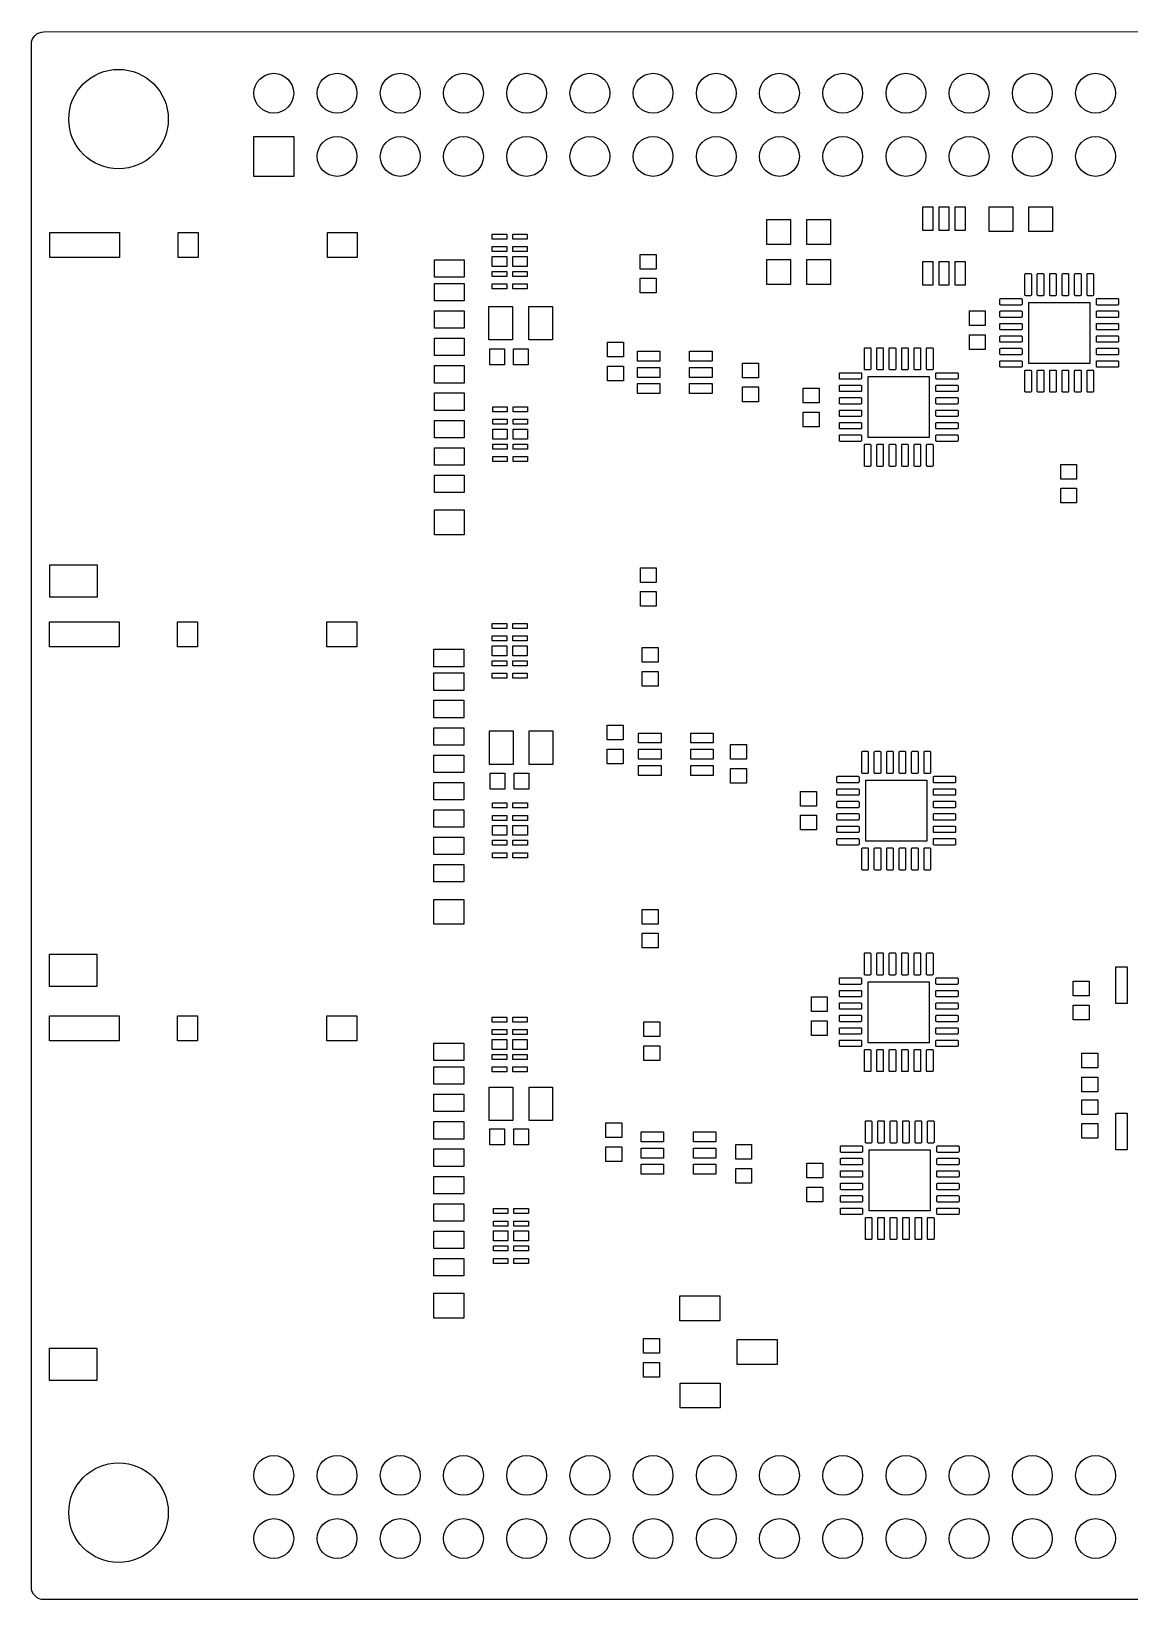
# Model space of a CAD drawing. Extents: x 0 to 91, y 0 to 63.
# Drawn here: x 0 to 44.1, y 0 to 63 of the extents above; entities that cross this region are included whole.
import ezdxf

# ---------------------------------------------------------------- set-up
doc = ezdxf.new("R2010")
doc.units = 0
doc.layers.add('BG_DESIGN_OUTLINE', color=1, linetype='CONTINUOUS')
doc.layers.add('PIN_TOP', color=80, linetype='CONTINUOUS')

msp = doc.modelspace()

# ---------------------------------------------------------------- linework, layer by layer
at = {"layer": 'BG_DESIGN_OUTLINE'}
msp.add_lwpolyline([(60.2461, 62.5243), (60.2293, 57.2563, 0.396223), (60.7277, 56.7261), (70.3449, 56.7261, 0.414684), (70.8449, 57.2269), (70.8365, 62.5053, -0.414684), (71.3365, 63.0061), (90.4977, 63.0061, -0.414214), (90.9977, 62.5061), (90.9977, 13.0061, -0.414214), (90.4977, 12.5061), (82.4977, 12.5061, 0.414214), (81.9977, 12.0061), (81.9977, 0.5061, -0.414214), (81.4977, 0.0061), (0.4977, 0.0061, -0.414214), (-0.0023, 0.5061), (-0.0023, 62.5061, -0.414214), (0.4977, 63.0061), (59.7459, 63.0259, -0.415288)], format="xyb", close=True, dxfattribs=at)
at = {"layer": 'PIN_TOP'}
for points in [[(8.94, 57.2), (8.94, 58.8), (10.54, 58.8), (10.54, 57.2)], [(30.505, 54.46), (29.555, 54.46), (29.555, 55.46), (30.505, 55.46)], [(32.105, 54.46), (31.155, 54.46), (31.155, 55.46), (32.105, 55.46)], [(36.22, 55.025), (35.82, 55.025), (35.82, 55.975), (36.22, 55.975)], [(36.87, 55.025), (36.47, 55.025), (36.47, 55.975), (36.87, 55.975)], [(37.52, 55.025), (37.12, 55.025), (37.12, 55.975), (37.52, 55.975)], [(39.435, 54.98), (38.485, 54.98), (38.485, 55.98), (39.435, 55.98)], [(41.035, 54.98), (40.085, 54.98), (40.085, 55.98), (41.035, 55.98)], [(0.745, 54.945), (3.545, 54.945), (3.545, 53.945), (0.745, 53.945)], [(5.895, 54.945), (6.695, 54.945), (6.695, 53.945), (5.895, 53.945)], [(11.895, 54.945), (13.095, 54.945), (13.095, 53.945), (11.895, 53.945)], [(19.1, 54.68), (18.52, 54.68), (18.52, 54.88), (19.1, 54.88)], [(19.92, 54.68), (19.34, 54.68), (19.34, 54.88), (19.92, 54.88)], [(19.1, 54.18), (18.52, 54.18), (18.52, 54.38), (19.1, 54.38)], [(19.92, 54.18), (19.34, 54.18), (19.34, 54.38), (19.92, 54.38)], [(16.195, 53.845), (17.395, 53.845), (17.395, 53.145), (16.195, 53.145)], [(19.1, 53.58), (18.52, 53.58), (18.52, 53.98), (19.1, 53.98)], [(19.92, 53.58), (19.34, 53.58), (19.34, 53.98), (19.92, 53.98)], [(24.46, 53.475), (24.46, 54.065), (25.1, 54.065), (25.1, 53.475)], [(30.505, 52.86), (29.555, 52.86), (29.555, 53.86), (30.505, 53.86)], [(32.105, 52.86), (31.155, 52.86), (31.155, 53.86), (32.105, 53.86)], [(36.22, 52.825), (35.82, 52.825), (35.82, 53.775), (36.22, 53.775)], [(36.87, 52.825), (36.47, 52.825), (36.47, 53.775), (36.87, 53.775)], [(37.52, 52.825), (37.12, 52.825), (37.12, 53.775), (37.52, 53.775)], [(19.1, 53.18), (18.52, 53.18), (18.52, 53.38), (19.1, 53.38)], [(19.92, 53.18), (19.34, 53.18), (19.34, 53.38), (19.92, 53.38)], [(24.46, 52.515), (24.46, 53.105), (25.1, 53.105), (25.1, 52.515)], [(16.195, 52.895), (17.395, 52.895), (17.395, 52.195), (16.195, 52.195)], [(19.1, 52.68), (18.52, 52.68), (18.52, 52.88), (19.1, 52.88)], [(19.92, 52.68), (19.34, 52.68), (19.34, 52.88), (19.92, 52.88)], [(16.195, 51.795), (17.395, 51.795), (17.395, 51.095), (16.195, 51.095)], [(18.385, 51.975), (19.335, 51.975), (19.335, 50.625), (18.385, 50.625)], [(19.985, 51.975), (20.935, 51.975), (20.935, 50.625), (19.985, 50.625)], [(38.33, 51.795), (38.33, 51.205), (37.69, 51.205), (37.69, 51.795)], [(40.075, 49.685), (40.075, 52.135), (42.525, 52.135), (42.525, 49.685)], [(16.195, 50.695), (17.395, 50.695), (17.395, 49.995), (16.195, 49.995)], [(23.79, 50.535), (23.79, 49.945), (23.15, 49.945), (23.15, 50.535)], [(38.33, 50.835), (38.33, 50.245), (37.69, 50.245), (37.69, 50.835)], [(18.415, 50.27), (19.005, 50.27), (19.005, 49.63), (18.415, 49.63)], [(19.375, 50.27), (19.965, 50.27), (19.965, 49.63), (19.375, 49.63)], [(24.35, 49.77), (24.35, 50.17), (25.25, 50.17), (25.25, 49.77)], [(26.45, 49.77), (26.45, 50.17), (27.35, 50.17), (27.35, 49.77)], [(16.195, 49.595), (17.395, 49.595), (17.395, 48.895), (16.195, 48.895)], [(23.79, 49.575), (23.79, 48.985), (23.15, 48.985), (23.15, 49.575)], [(24.35, 49.12), (24.35, 49.52), (25.25, 49.52), (25.25, 49.12)], [(26.45, 49.12), (26.45, 49.52), (27.35, 49.52), (27.35, 49.12)], [(29.21, 49.695), (29.21, 49.105), (28.57, 49.105), (28.57, 49.695)], [(24.35, 48.47), (24.35, 48.87), (25.25, 48.87), (25.25, 48.47)], [(26.45, 48.47), (26.45, 48.87), (27.35, 48.87), (27.35, 48.47)], [(29.21, 48.735), (29.21, 48.145), (28.57, 48.145), (28.57, 48.735)], [(31.65, 48.685), (31.65, 48.095), (31.01, 48.095), (31.01, 48.685)], [(33.625, 46.705), (33.625, 49.155), (36.075, 49.155), (36.075, 46.705)], [(16.195, 48.495), (17.395, 48.495), (17.395, 47.795), (16.195, 47.795)], [(18.54, 47.94), (19.12, 47.94), (19.12, 47.74), (18.54, 47.74)], [(19.36, 47.94), (19.94, 47.94), (19.94, 47.74), (19.36, 47.74)], [(16.195, 47.395), (17.395, 47.395), (17.395, 46.695), (16.195, 46.695)], [(18.54, 47.44), (19.12, 47.44), (19.12, 47.24), (18.54, 47.24)], [(19.36, 47.44), (19.94, 47.44), (19.94, 47.24), (19.36, 47.24)], [(31.65, 47.725), (31.65, 47.135), (31.01, 47.135), (31.01, 47.725)], [(18.54, 47.04), (19.12, 47.04), (19.12, 46.64), (18.54, 46.64)], [(19.36, 47.04), (19.94, 47.04), (19.94, 46.64), (19.36, 46.64)], [(16.195, 46.295), (17.395, 46.295), (17.395, 45.595), (16.195, 45.595)], [(18.54, 46.44), (19.12, 46.44), (19.12, 46.24), (18.54, 46.24)], [(19.36, 46.44), (19.94, 46.44), (19.94, 46.24), (19.36, 46.24)], [(18.54, 45.94), (19.12, 45.94), (19.12, 45.74), (18.54, 45.74)], [(19.36, 45.94), (19.94, 45.94), (19.94, 45.74), (19.36, 45.74)], [(42, 45.625), (42, 45.035), (41.36, 45.035), (41.36, 45.625)], [(16.195, 45.195), (17.395, 45.195), (17.395, 44.495), (16.195, 44.495)], [(42, 44.665), (42, 44.075), (41.36, 44.075), (41.36, 44.665)], [(16.195, 43.795), (17.395, 43.795), (17.395, 42.795), (16.195, 42.795)], [(0.745, 41.595), (2.645, 41.595), (2.645, 40.295), (0.745, 40.295)], [(25.11, 41.475), (25.11, 40.885), (24.47, 40.885), (24.47, 41.475)], [(25.11, 40.515), (25.11, 39.925), (24.47, 39.925), (24.47, 40.515)], [(0.725, 39.295), (3.525, 39.295), (3.525, 38.295), (0.725, 38.295)], [(5.875, 39.295), (6.675, 39.295), (6.675, 38.295), (5.875, 38.295)], [(11.875, 39.295), (13.075, 39.295), (13.075, 38.295), (11.875, 38.295)], [(19.1, 39.03), (18.52, 39.03), (18.52, 39.23), (19.1, 39.23)], [(19.92, 39.03), (19.34, 39.03), (19.34, 39.23), (19.92, 39.23)], [(19.1, 38.53), (18.52, 38.53), (18.52, 38.73), (19.1, 38.73)], [(19.92, 38.53), (19.34, 38.53), (19.34, 38.73), (19.92, 38.73)], [(16.175, 38.195), (17.375, 38.195), (17.375, 37.495), (16.175, 37.495)], [(19.1, 37.93), (18.52, 37.93), (18.52, 38.33), (19.1, 38.33)], [(19.92, 37.93), (19.34, 37.93), (19.34, 38.33), (19.92, 38.33)], [(24.54, 37.675), (24.54, 38.265), (25.18, 38.265), (25.18, 37.675)], [(16.175, 37.245), (17.375, 37.245), (17.375, 36.545), (16.175, 36.545)], [(19.1, 37.53), (18.52, 37.53), (18.52, 37.73), (19.1, 37.73)], [(19.1, 37.03), (18.52, 37.03), (18.52, 37.23), (19.1, 37.23)], [(19.92, 37.53), (19.34, 37.53), (19.34, 37.73), (19.92, 37.73)], [(19.92, 37.03), (19.34, 37.03), (19.34, 37.23), (19.92, 37.23)], [(24.54, 36.715), (24.54, 37.305), (25.18, 37.305), (25.18, 36.715)], [(16.175, 36.145), (17.375, 36.145), (17.375, 35.445), (16.175, 35.445)], [(16.175, 35.045), (17.375, 35.045), (17.375, 34.345), (16.175, 34.345)], [(19.355, 33.565), (18.405, 33.565), (18.405, 34.915), (19.355, 34.915)], [(20.955, 33.565), (20.005, 33.565), (20.005, 34.915), (20.955, 34.915)], [(23.78, 35.145), (23.78, 34.555), (23.14, 34.555), (23.14, 35.145)], [(24.4, 34.43), (24.4, 34.83), (25.3, 34.83), (25.3, 34.43)], [(26.5, 34.43), (26.5, 34.83), (27.4, 34.83), (27.4, 34.43)], [(23.78, 34.185), (23.78, 33.595), (23.14, 33.595), (23.14, 34.185)], [(24.4, 33.78), (24.4, 34.18), (25.3, 34.18), (25.3, 33.78)], [(26.5, 33.78), (26.5, 34.18), (27.4, 34.18), (27.4, 33.78)], [(28.73, 34.365), (28.73, 33.775), (28.09, 33.775), (28.09, 34.365)], [(16.175, 33.945), (17.375, 33.945), (17.375, 33.245), (16.175, 33.245)], [(24.4, 33.13), (24.4, 33.53), (25.3, 33.53), (25.3, 33.13)], [(26.5, 33.13), (26.5, 33.53), (27.4, 33.53), (27.4, 33.13)], [(28.73, 33.405), (28.73, 32.815), (28.09, 32.815), (28.09, 33.405)], [(16.175, 32.845), (17.375, 32.845), (17.375, 32.145), (16.175, 32.145)], [(19.025, 32.58), (18.435, 32.58), (18.435, 33.22), (19.025, 33.22)], [(19.985, 32.58), (19.395, 32.58), (19.395, 33.22), (19.985, 33.22)], [(33.525, 30.485), (33.525, 32.935), (35.975, 32.935), (35.975, 30.485)], [(31.55, 32.485), (31.55, 31.895), (30.91, 31.895), (30.91, 32.485)], [(16.175, 31.745), (17.375, 31.745), (17.375, 31.045), (16.175, 31.045)], [(18.53, 32.02), (19.11, 32.02), (19.11, 31.82), (18.53, 31.82)], [(18.53, 31.52), (19.11, 31.52), (19.11, 31.32), (18.53, 31.32)], [(19.35, 32.02), (19.93, 32.02), (19.93, 31.82), (19.35, 31.82)], [(19.35, 31.52), (19.93, 31.52), (19.93, 31.32), (19.35, 31.32)], [(31.55, 31.525), (31.55, 30.935), (30.91, 30.935), (30.91, 31.525)], [(18.53, 31.12), (19.11, 31.12), (19.11, 30.72), (18.53, 30.72)], [(19.35, 31.12), (19.93, 31.12), (19.93, 30.72), (19.35, 30.72)], [(16.175, 30.645), (17.375, 30.645), (17.375, 29.945), (16.175, 29.945)], [(18.53, 30.52), (19.11, 30.52), (19.11, 30.32), (18.53, 30.32)], [(19.35, 30.52), (19.93, 30.52), (19.93, 30.32), (19.35, 30.32)], [(18.53, 30.02), (19.11, 30.02), (19.11, 29.82), (18.53, 29.82)], [(19.35, 30.02), (19.93, 30.02), (19.93, 29.82), (19.35, 29.82)], [(16.175, 29.545), (17.375, 29.545), (17.375, 28.845), (16.175, 28.845)], [(16.175, 28.145), (17.375, 28.145), (17.375, 27.145), (16.175, 27.145)], [(25.18, 27.745), (25.18, 27.155), (24.54, 27.155), (24.54, 27.745)], [(25.18, 26.785), (25.18, 26.195), (24.54, 26.195), (24.54, 26.785)], [(0.725, 25.945), (2.625, 25.945), (2.625, 24.645), (0.725, 24.645)], [(44.03, 25.4355), (44.03, 23.9605), (43.58, 23.9605), (43.58, 25.4355)], [(33.625, 22.385), (33.625, 24.835), (36.075, 24.835), (36.075, 22.385)], [(41.86, 24.265), (41.86, 24.855), (42.5, 24.855), (42.5, 24.265)], [(31.98, 24.225), (31.98, 23.635), (31.34, 23.635), (31.34, 24.225)], [(0.725, 23.465), (3.525, 23.465), (3.525, 22.465), (0.725, 22.465)], [(5.875, 23.465), (6.675, 23.465), (6.675, 22.465), (5.875, 22.465)], [(11.875, 23.465), (13.075, 23.465), (13.075, 22.465), (11.875, 22.465)], [(19.1, 23.21), (18.52, 23.21), (18.52, 23.41), (19.1, 23.41)], [(19.92, 23.21), (19.34, 23.21), (19.34, 23.41), (19.92, 23.41)], [(41.86, 23.305), (41.86, 23.895), (42.5, 23.895), (42.5, 23.305)], [(19.1, 22.71), (18.52, 22.71), (18.52, 22.91), (19.1, 22.91)], [(19.92, 22.71), (19.34, 22.71), (19.34, 22.91), (19.92, 22.91)], [(24.61, 22.635), (24.61, 23.225), (25.25, 23.225), (25.25, 22.635)], [(31.98, 23.265), (31.98, 22.675), (31.34, 22.675), (31.34, 23.265)], [(16.175, 22.365), (17.375, 22.365), (17.375, 21.665), (16.175, 21.665)], [(19.1, 22.11), (18.52, 22.11), (18.52, 22.51), (19.1, 22.51)], [(19.92, 22.11), (19.34, 22.11), (19.34, 22.51), (19.92, 22.51)], [(24.61, 21.675), (24.61, 22.265), (25.25, 22.265), (25.25, 21.675)], [(19.1, 21.71), (18.52, 21.71), (18.52, 21.91), (19.1, 21.91)], [(19.92, 21.71), (19.34, 21.71), (19.34, 21.91), (19.92, 21.91)], [(42.85, 21.965), (42.85, 21.375), (42.21, 21.375), (42.21, 21.965)], [(16.175, 21.415), (17.375, 21.415), (17.375, 20.715), (16.175, 20.715)], [(19.1, 21.21), (18.52, 21.21), (18.52, 21.41), (19.1, 21.41)], [(19.92, 21.21), (19.34, 21.21), (19.34, 21.41), (19.92, 21.41)], [(42.85, 21.005), (42.85, 20.415), (42.21, 20.415), (42.21, 21.005)], [(16.175, 20.315), (17.375, 20.315), (17.375, 19.615), (16.175, 19.615)], [(18.395, 20.605), (19.345, 20.605), (19.345, 19.255), (18.395, 19.255)], [(19.995, 20.605), (20.945, 20.605), (20.945, 19.255), (19.995, 19.255)], [(42.85, 20.095), (42.85, 19.505), (42.21, 19.505), (42.21, 20.095)], [(44.03, 19.5595), (44.03, 18.0845), (43.58, 18.0845), (43.58, 19.5595)], [(16.175, 19.215), (17.375, 19.215), (17.375, 18.515), (16.175, 18.515)], [(18.425, 18.92), (19.015, 18.92), (19.015, 18.28), (18.425, 18.28)], [(19.385, 18.92), (19.975, 18.92), (19.975, 18.28), (19.385, 18.28)], [(23.72, 19.165), (23.72, 18.575), (23.08, 18.575), (23.08, 19.165)], [(42.85, 19.135), (42.85, 18.545), (42.21, 18.545), (42.21, 19.135)], [(24.5, 18.4), (24.5, 18.8), (25.4, 18.8), (25.4, 18.4)], [(26.6, 18.4), (26.6, 18.8), (27.5, 18.8), (27.5, 18.4)], [(28.94, 18.295), (28.94, 17.705), (28.3, 17.705), (28.3, 18.295)], [(16.175, 18.115), (17.375, 18.115), (17.375, 17.415), (16.175, 17.415)], [(23.72, 18.205), (23.72, 17.615), (23.08, 17.615), (23.08, 18.205)], [(24.5, 17.75), (24.5, 18.15), (25.4, 18.15), (25.4, 17.75)], [(26.6, 17.75), (26.6, 18.15), (27.5, 18.15), (27.5, 17.75)], [(33.665, 15.635), (33.665, 18.085), (36.115, 18.085), (36.115, 15.635)], [(24.5, 17.1), (24.5, 17.5), (25.4, 17.5), (25.4, 17.1)], [(26.6, 17.1), (26.6, 17.5), (27.5, 17.5), (27.5, 17.1)], [(28.94, 17.335), (28.94, 16.745), (28.3, 16.745), (28.3, 17.335)], [(31.8, 17.545), (31.8, 16.955), (31.16, 16.955), (31.16, 17.545)], [(16.175, 17.015), (17.375, 17.015), (17.375, 16.315), (16.175, 16.315)], [(31.8, 16.585), (31.8, 15.995), (31.16, 15.995), (31.16, 16.585)], [(16.175, 15.915), (17.375, 15.915), (17.375, 15.215), (16.175, 15.215)], [(18.57, 15.72), (19.15, 15.72), (19.15, 15.52), (18.57, 15.52)], [(18.57, 15.22), (19.15, 15.22), (19.15, 15.02), (18.57, 15.02)], [(19.39, 15.72), (19.97, 15.72), (19.97, 15.52), (19.39, 15.52)], [(19.39, 15.22), (19.97, 15.22), (19.97, 15.02), (19.39, 15.02)], [(16.175, 14.815), (17.375, 14.815), (17.375, 14.115), (16.175, 14.115)], [(18.57, 14.82), (19.15, 14.82), (19.15, 14.42), (18.57, 14.42)], [(19.39, 14.82), (19.97, 14.82), (19.97, 14.42), (19.39, 14.42)], [(18.57, 14.22), (19.15, 14.22), (19.15, 14.02), (18.57, 14.02)], [(19.39, 14.22), (19.97, 14.22), (19.97, 14.02), (19.39, 14.02)], [(16.175, 13.715), (17.375, 13.715), (17.375, 13.015), (16.175, 13.015)], [(18.57, 13.72), (19.15, 13.72), (19.15, 13.52), (18.57, 13.52)], [(19.39, 13.72), (19.97, 13.72), (19.97, 13.52), (19.39, 13.52)], [(16.175, 12.315), (17.375, 12.315), (17.375, 11.315), (16.175, 11.315)], [(26.06, 12.21), (27.66, 12.21), (27.66, 11.21), (26.06, 11.21)], [(0.725, 10.115), (2.625, 10.115), (2.625, 8.815), (0.725, 8.815)], [(25.24, 10.495), (25.24, 9.905), (24.6, 9.905), (24.6, 10.495)], [(28.36, 10.46), (29.96, 10.46), (29.96, 9.46), (28.36, 9.46)], [(25.24, 9.535), (25.24, 8.945), (24.6, 8.945), (24.6, 9.535)], [(26.07, 8.71), (27.67, 8.71), (27.67, 7.71), (26.07, 7.71)]]:
    msp.add_lwpolyline(points, close=True, dxfattribs=at)
for points in [[(39.92, 52.4375), (39.92, 53.2625, -0.415385), (39.9525, 53.295), (40.1475, 53.295, -0.415385), (40.18, 53.2625), (40.18, 52.4375, -0.415385), (40.1475, 52.405), (39.9525, 52.405, -0.415385)], [(40.42, 52.4375), (40.42, 53.2625, -0.415385), (40.4525, 53.295), (40.6475, 53.295, -0.415385), (40.68, 53.2625), (40.68, 52.4375, -0.415385), (40.6475, 52.405), (40.4525, 52.405, -0.415385)], [(40.92, 52.4375), (40.92, 53.2625, -0.415385), (40.9525, 53.295), (41.1475, 53.295, -0.415385), (41.18, 53.2625), (41.18, 52.4375, -0.415385), (41.1475, 52.405), (40.9525, 52.405, -0.415385)], [(41.42, 52.4375), (41.42, 53.2625, -0.415385), (41.4525, 53.295), (41.6475, 53.295, -0.415385), (41.68, 53.2625), (41.68, 52.4375, -0.415385), (41.6475, 52.405), (41.4525, 52.405, -0.415385)], [(41.92, 52.4375), (41.92, 53.2625, -0.415385), (41.9525, 53.295), (42.1475, 53.295, -0.415385), (42.18, 53.2625), (42.18, 52.4375, -0.415385), (42.1475, 52.405), (41.9525, 52.405, -0.415385)], [(42.42, 52.4375), (42.42, 53.2625, -0.415385), (42.4525, 53.295), (42.6475, 53.295, -0.415385), (42.68, 53.2625), (42.68, 52.4375, -0.415385), (42.6475, 52.405), (42.4525, 52.405, -0.415385)], [(39.7725, 52.03), (38.9475, 52.03, -0.415385), (38.915, 52.0625), (38.915, 52.2575, -0.415385), (38.9475, 52.29), (39.7725, 52.29, -0.415385), (39.805, 52.2575), (39.805, 52.0625, -0.415385)], [(39.7725, 51.53), (38.9475, 51.53, -0.415385), (38.915, 51.5625), (38.915, 51.7575, -0.415385), (38.9475, 51.79), (39.7725, 51.79, -0.415385), (39.805, 51.7575), (39.805, 51.5625, -0.415385)], [(43.6525, 52.03), (42.8275, 52.03, -0.415385), (42.795, 52.0625), (42.795, 52.2575, -0.415385), (42.8275, 52.29), (43.6525, 52.29, -0.415385), (43.685, 52.2575), (43.685, 52.0625, -0.415385)], [(43.6525, 51.53), (42.8275, 51.53, -0.415385), (42.795, 51.5625), (42.795, 51.7575, -0.415385), (42.8275, 51.79), (43.6525, 51.79, -0.415385), (43.685, 51.7575), (43.685, 51.5625, -0.415385)], [(39.7725, 51.03), (38.9475, 51.03, -0.415385), (38.915, 51.0625), (38.915, 51.2575, -0.415385), (38.9475, 51.29), (39.7725, 51.29, -0.415385), (39.805, 51.2575), (39.805, 51.0625, -0.415385)], [(43.6525, 51.03), (42.8275, 51.03, -0.415385), (42.795, 51.0625), (42.795, 51.2575, -0.415385), (42.8275, 51.29), (43.6525, 51.29, -0.415385), (43.685, 51.2575), (43.685, 51.0625, -0.415385)], [(39.7725, 50.53), (38.9475, 50.53, -0.415385), (38.915, 50.5625), (38.915, 50.7575, -0.415385), (38.9475, 50.79), (39.7725, 50.79, -0.415385), (39.805, 50.7575), (39.805, 50.5625, -0.415385)], [(43.6525, 50.53), (42.8275, 50.53, -0.415385), (42.795, 50.5625), (42.795, 50.7575, -0.415385), (42.8275, 50.79), (43.6525, 50.79, -0.415385), (43.685, 50.7575), (43.685, 50.5625, -0.415385)], [(33.47, 49.4575), (33.47, 50.2825, -0.415385), (33.5025, 50.315), (33.6975, 50.315, -0.415385), (33.73, 50.2825), (33.73, 49.4575, -0.415385), (33.6975, 49.425), (33.5025, 49.425, -0.415385)], [(33.97, 49.4575), (33.97, 50.2825, -0.415385), (34.0025, 50.315), (34.1975, 50.315, -0.415385), (34.23, 50.2825), (34.23, 49.4575, -0.415385), (34.1975, 49.425), (34.0025, 49.425, -0.415385)], [(34.47, 49.4575), (34.47, 50.2825, -0.415385), (34.5025, 50.315), (34.6975, 50.315, -0.415385), (34.73, 50.2825), (34.73, 49.4575, -0.415385), (34.6975, 49.425), (34.5025, 49.425, -0.415385)], [(34.97, 49.4575), (34.97, 50.2825, -0.415385), (35.0025, 50.315), (35.1975, 50.315, -0.415385), (35.23, 50.2825), (35.23, 49.4575, -0.415385), (35.1975, 49.425), (35.0025, 49.425, -0.415385)], [(35.47, 49.4575), (35.47, 50.2825, -0.415385), (35.5025, 50.315), (35.6975, 50.315, -0.415385), (35.73, 50.2825), (35.73, 49.4575, -0.415385), (35.6975, 49.425), (35.5025, 49.425, -0.415385)], [(35.97, 49.4575), (35.97, 50.2825, -0.415385), (36.0025, 50.315), (36.1975, 50.315, -0.415385), (36.23, 50.2825), (36.23, 49.4575, -0.415385), (36.1975, 49.425), (36.0025, 49.425, -0.415385)], [(39.7725, 50.03), (38.9475, 50.03, -0.415385), (38.915, 50.0625), (38.915, 50.2575, -0.415385), (38.9475, 50.29), (39.7725, 50.29, -0.415385), (39.805, 50.2575), (39.805, 50.0625, -0.415385)], [(39.7725, 49.53), (38.9475, 49.53, -0.415385), (38.915, 49.5625), (38.915, 49.7575, -0.415385), (38.9475, 49.79), (39.7725, 49.79, -0.415385), (39.805, 49.7575), (39.805, 49.5625, -0.415385)], [(43.6525, 50.03), (42.8275, 50.03, -0.415385), (42.795, 50.0625), (42.795, 50.2575, -0.415385), (42.8275, 50.29), (43.6525, 50.29, -0.415385), (43.685, 50.2575), (43.685, 50.0625, -0.415385)], [(43.6525, 49.53), (42.8275, 49.53, -0.415385), (42.795, 49.5625), (42.795, 49.7575, -0.415385), (42.8275, 49.79), (43.6525, 49.79, -0.415385), (43.685, 49.7575), (43.685, 49.5625, -0.415385)], [(33.3225, 49.05), (32.4975, 49.05, -0.415385), (32.465, 49.0825), (32.465, 49.2775, -0.415385), (32.4975, 49.31), (33.3225, 49.31, -0.415385), (33.355, 49.2775), (33.355, 49.0825, -0.415385)], [(37.2025, 49.05), (36.3775, 49.05, -0.415385), (36.345, 49.0825), (36.345, 49.2775, -0.415385), (36.3775, 49.31), (37.2025, 49.31, -0.415385), (37.235, 49.2775), (37.235, 49.0825, -0.415385)], [(39.92, 48.5575), (39.92, 49.3825, -0.415385), (39.9525, 49.415), (40.1475, 49.415, -0.415385), (40.18, 49.3825), (40.18, 48.5575, -0.415385), (40.1475, 48.525), (39.9525, 48.525, -0.415385)], [(40.42, 48.5575), (40.42, 49.3825, -0.415385), (40.4525, 49.415), (40.6475, 49.415, -0.415385), (40.68, 49.3825), (40.68, 48.5575, -0.415385), (40.6475, 48.525), (40.4525, 48.525, -0.415385)], [(40.92, 48.5575), (40.92, 49.3825, -0.415385), (40.9525, 49.415), (41.1475, 49.415, -0.415385), (41.18, 49.3825), (41.18, 48.5575, -0.415385), (41.1475, 48.525), (40.9525, 48.525, -0.415385)], [(41.42, 48.5575), (41.42, 49.3825, -0.415385), (41.4525, 49.415), (41.6475, 49.415, -0.415385), (41.68, 49.3825), (41.68, 48.5575, -0.415385), (41.6475, 48.525), (41.4525, 48.525, -0.415385)], [(41.92, 48.5575), (41.92, 49.3825, -0.415385), (41.9525, 49.415), (42.1475, 49.415, -0.415385), (42.18, 49.3825), (42.18, 48.5575, -0.415385), (42.1475, 48.525), (41.9525, 48.525, -0.415385)], [(42.42, 48.5575), (42.42, 49.3825, -0.415385), (42.4525, 49.415), (42.6475, 49.415, -0.415385), (42.68, 49.3825), (42.68, 48.5575, -0.415385), (42.6475, 48.525), (42.4525, 48.525, -0.415385)], [(33.3225, 48.55), (32.4975, 48.55, -0.415385), (32.465, 48.5825), (32.465, 48.7775, -0.415385), (32.4975, 48.81), (33.3225, 48.81, -0.415385), (33.355, 48.7775), (33.355, 48.5825, -0.415385)], [(37.2025, 48.55), (36.3775, 48.55, -0.415385), (36.345, 48.5825), (36.345, 48.7775, -0.415385), (36.3775, 48.81), (37.2025, 48.81, -0.415385), (37.235, 48.7775), (37.235, 48.5825, -0.415385)], [(33.3225, 48.05), (32.4975, 48.05, -0.415385), (32.465, 48.0825), (32.465, 48.2775, -0.415385), (32.4975, 48.31), (33.3225, 48.31, -0.415385), (33.355, 48.2775), (33.355, 48.0825, -0.415385)], [(37.2025, 48.05), (36.3775, 48.05, -0.415385), (36.345, 48.0825), (36.345, 48.2775, -0.415385), (36.3775, 48.31), (37.2025, 48.31, -0.415385), (37.235, 48.2775), (37.235, 48.0825, -0.415385)], [(33.3225, 47.55), (32.4975, 47.55, -0.415385), (32.465, 47.5825), (32.465, 47.7775, -0.415385), (32.4975, 47.81), (33.3225, 47.81, -0.415385), (33.355, 47.7775), (33.355, 47.5825, -0.415385)], [(33.3225, 47.05), (32.4975, 47.05, -0.415385), (32.465, 47.0825), (32.465, 47.2775, -0.415385), (32.4975, 47.31), (33.3225, 47.31, -0.415385), (33.355, 47.2775), (33.355, 47.0825, -0.415385)], [(37.2025, 47.55), (36.3775, 47.55, -0.415385), (36.345, 47.5825), (36.345, 47.7775, -0.415385), (36.3775, 47.81), (37.2025, 47.81, -0.415385), (37.235, 47.7775), (37.235, 47.5825, -0.415385)], [(37.2025, 47.05), (36.3775, 47.05, -0.415385), (36.345, 47.0825), (36.345, 47.2775, -0.415385), (36.3775, 47.31), (37.2025, 47.31, -0.415385), (37.235, 47.2775), (37.235, 47.0825, -0.415385)], [(33.3225, 46.55), (32.4975, 46.55, -0.415385), (32.465, 46.5825), (32.465, 46.7775, -0.415385), (32.4975, 46.81), (33.3225, 46.81, -0.415385), (33.355, 46.7775), (33.355, 46.5825, -0.415385)], [(37.2025, 46.55), (36.3775, 46.55, -0.415385), (36.345, 46.5825), (36.345, 46.7775, -0.415385), (36.3775, 46.81), (37.2025, 46.81, -0.415385), (37.235, 46.7775), (37.235, 46.5825, -0.415385)], [(33.47, 45.5775), (33.47, 46.4025, -0.415385), (33.5025, 46.435), (33.6975, 46.435, -0.415385), (33.73, 46.4025), (33.73, 45.5775, -0.415385), (33.6975, 45.545), (33.5025, 45.545, -0.415385)], [(33.97, 45.5775), (33.97, 46.4025, -0.415385), (34.0025, 46.435), (34.1975, 46.435, -0.415385), (34.23, 46.4025), (34.23, 45.5775, -0.415385), (34.1975, 45.545), (34.0025, 45.545, -0.415385)], [(34.47, 45.5775), (34.47, 46.4025, -0.415385), (34.5025, 46.435), (34.6975, 46.435, -0.415385), (34.73, 46.4025), (34.73, 45.5775, -0.415385), (34.6975, 45.545), (34.5025, 45.545, -0.415385)], [(34.97, 45.5775), (34.97, 46.4025, -0.415385), (35.0025, 46.435), (35.1975, 46.435, -0.415385), (35.23, 46.4025), (35.23, 45.5775, -0.415385), (35.1975, 45.545), (35.0025, 45.545, -0.415385)], [(35.47, 45.5775), (35.47, 46.4025, -0.415385), (35.5025, 46.435), (35.6975, 46.435, -0.415385), (35.73, 46.4025), (35.73, 45.5775, -0.415385), (35.6975, 45.545), (35.5025, 45.545, -0.415385)], [(35.97, 45.5775), (35.97, 46.4025, -0.415385), (36.0025, 46.435), (36.1975, 46.435, -0.415385), (36.23, 46.4025), (36.23, 45.5775, -0.415385), (36.1975, 45.545), (36.0025, 45.545, -0.415385)], [(33.37, 33.2375), (33.37, 34.0625, -0.415385), (33.4025, 34.095), (33.5975, 34.095, -0.415385), (33.63, 34.0625), (33.63, 33.2375, -0.415385), (33.5975, 33.205), (33.4025, 33.205, -0.415385)], [(33.87, 33.2375), (33.87, 34.0625, -0.415385), (33.9025, 34.095), (34.0975, 34.095, -0.415385), (34.13, 34.0625), (34.13, 33.2375, -0.415385), (34.0975, 33.205), (33.9025, 33.205, -0.415385)], [(34.37, 33.2375), (34.37, 34.0625, -0.415385), (34.4025, 34.095), (34.5975, 34.095, -0.415385), (34.63, 34.0625), (34.63, 33.2375, -0.415385), (34.5975, 33.205), (34.4025, 33.205, -0.415385)], [(34.87, 33.2375), (34.87, 34.0625, -0.415385), (34.9025, 34.095), (35.0975, 34.095, -0.415385), (35.13, 34.0625), (35.13, 33.2375, -0.415385), (35.0975, 33.205), (34.9025, 33.205, -0.415385)], [(35.37, 33.2375), (35.37, 34.0625, -0.415385), (35.4025, 34.095), (35.5975, 34.095, -0.415385), (35.63, 34.0625), (35.63, 33.2375, -0.415385), (35.5975, 33.205), (35.4025, 33.205, -0.415385)], [(35.87, 33.2375), (35.87, 34.0625, -0.415385), (35.9025, 34.095), (36.0975, 34.095, -0.415385), (36.13, 34.0625), (36.13, 33.2375, -0.415385), (36.0975, 33.205), (35.9025, 33.205, -0.415385)], [(33.2225, 32.83), (32.3975, 32.83, -0.415385), (32.365, 32.8625), (32.365, 33.0575, -0.415385), (32.3975, 33.09), (33.2225, 33.09, -0.415385), (33.255, 33.0575), (33.255, 32.8625, -0.415385)], [(37.1025, 32.83), (36.2775, 32.83, -0.415385), (36.245, 32.8625), (36.245, 33.0575, -0.415385), (36.2775, 33.09), (37.1025, 33.09, -0.415385), (37.135, 33.0575), (37.135, 32.8625, -0.415385)], [(33.2225, 32.33), (32.3975, 32.33, -0.415385), (32.365, 32.3625), (32.365, 32.5575, -0.415385), (32.3975, 32.59), (33.2225, 32.59, -0.415385), (33.255, 32.5575), (33.255, 32.3625, -0.415385)], [(37.1025, 32.33), (36.2775, 32.33, -0.415385), (36.245, 32.3625), (36.245, 32.5575, -0.415385), (36.2775, 32.59), (37.1025, 32.59, -0.415385), (37.135, 32.5575), (37.135, 32.3625, -0.415385)], [(33.2225, 31.83), (32.3975, 31.83, -0.415385), (32.365, 31.8625), (32.365, 32.0575, -0.415385), (32.3975, 32.09), (33.2225, 32.09, -0.415385), (33.255, 32.0575), (33.255, 31.8625, -0.415385)], [(33.2225, 31.33), (32.3975, 31.33, -0.415385), (32.365, 31.3625), (32.365, 31.5575, -0.415385), (32.3975, 31.59), (33.2225, 31.59, -0.415385), (33.255, 31.5575), (33.255, 31.3625, -0.415385)], [(37.1025, 31.83), (36.2775, 31.83, -0.415385), (36.245, 31.8625), (36.245, 32.0575, -0.415385), (36.2775, 32.09), (37.1025, 32.09, -0.415385), (37.135, 32.0575), (37.135, 31.8625, -0.415385)], [(37.1025, 31.33), (36.2775, 31.33, -0.415385), (36.245, 31.3625), (36.245, 31.5575, -0.415385), (36.2775, 31.59), (37.1025, 31.59, -0.415385), (37.135, 31.5575), (37.135, 31.3625, -0.415385)], [(33.2225, 30.83), (32.3975, 30.83, -0.415385), (32.365, 30.8625), (32.365, 31.0575, -0.415385), (32.3975, 31.09), (33.2225, 31.09, -0.415385), (33.255, 31.0575), (33.255, 30.8625, -0.415385)], [(37.1025, 30.83), (36.2775, 30.83, -0.415385), (36.245, 30.8625), (36.245, 31.0575, -0.415385), (36.2775, 31.09), (37.1025, 31.09, -0.415385), (37.135, 31.0575), (37.135, 30.8625, -0.415385)], [(33.2225, 30.33), (32.3975, 30.33, -0.415385), (32.365, 30.3625), (32.365, 30.5575, -0.415385), (32.3975, 30.59), (33.2225, 30.59, -0.415385), (33.255, 30.5575), (33.255, 30.3625, -0.415385)], [(37.1025, 30.33), (36.2775, 30.33, -0.415385), (36.245, 30.3625), (36.245, 30.5575, -0.415385), (36.2775, 30.59), (37.1025, 30.59, -0.415385), (37.135, 30.5575), (37.135, 30.3625, -0.415385)], [(33.37, 29.3575), (33.37, 30.1825, -0.415385), (33.4025, 30.215), (33.5975, 30.215, -0.415385), (33.63, 30.1825), (33.63, 29.3575, -0.415385), (33.5975, 29.325), (33.4025, 29.325, -0.415385)], [(33.87, 29.3575), (33.87, 30.1825, -0.415385), (33.9025, 30.215), (34.0975, 30.215, -0.415385), (34.13, 30.1825), (34.13, 29.3575, -0.415385), (34.0975, 29.325), (33.9025, 29.325, -0.415385)], [(34.37, 29.3575), (34.37, 30.1825, -0.415385), (34.4025, 30.215), (34.5975, 30.215, -0.415385), (34.63, 30.1825), (34.63, 29.3575, -0.415385), (34.5975, 29.325), (34.4025, 29.325, -0.415385)], [(34.87, 29.3575), (34.87, 30.1825, -0.415385), (34.9025, 30.215), (35.0975, 30.215, -0.415385), (35.13, 30.1825), (35.13, 29.3575, -0.415385), (35.0975, 29.325), (34.9025, 29.325, -0.415385)], [(35.37, 29.3575), (35.37, 30.1825, -0.415385), (35.4025, 30.215), (35.5975, 30.215, -0.415385), (35.63, 30.1825), (35.63, 29.3575, -0.415385), (35.5975, 29.325), (35.4025, 29.325, -0.415385)], [(35.87, 29.3575), (35.87, 30.1825, -0.415385), (35.9025, 30.215), (36.0975, 30.215, -0.415385), (36.13, 30.1825), (36.13, 29.3575, -0.415385), (36.0975, 29.325), (35.9025, 29.325, -0.415385)], [(33.47, 25.1375), (33.47, 25.9625, -0.415385), (33.5025, 25.995), (33.6975, 25.995, -0.415385), (33.73, 25.9625), (33.73, 25.1375, -0.415385), (33.6975, 25.105), (33.5025, 25.105, -0.415385)], [(33.97, 25.1375), (33.97, 25.9625, -0.415385), (34.0025, 25.995), (34.1975, 25.995, -0.415385), (34.23, 25.9625), (34.23, 25.1375, -0.415385), (34.1975, 25.105), (34.0025, 25.105, -0.415385)], [(34.47, 25.1375), (34.47, 25.9625, -0.415385), (34.5025, 25.995), (34.6975, 25.995, -0.415385), (34.73, 25.9625), (34.73, 25.1375, -0.415385), (34.6975, 25.105), (34.5025, 25.105, -0.415385)], [(34.97, 25.1375), (34.97, 25.9625, -0.415385), (35.0025, 25.995), (35.1975, 25.995, -0.415385), (35.23, 25.9625), (35.23, 25.1375, -0.415385), (35.1975, 25.105), (35.0025, 25.105, -0.415385)], [(35.47, 25.1375), (35.47, 25.9625, -0.415385), (35.5025, 25.995), (35.6975, 25.995, -0.415385), (35.73, 25.9625), (35.73, 25.1375, -0.415385), (35.6975, 25.105), (35.5025, 25.105, -0.415385)], [(35.97, 25.1375), (35.97, 25.9625, -0.415385), (36.0025, 25.995), (36.1975, 25.995, -0.415385), (36.23, 25.9625), (36.23, 25.1375, -0.415385), (36.1975, 25.105), (36.0025, 25.105, -0.415385)], [(33.3225, 24.73), (32.4975, 24.73, -0.415385), (32.465, 24.7625), (32.465, 24.9575, -0.415385), (32.4975, 24.99), (33.3225, 24.99, -0.415385), (33.355, 24.9575), (33.355, 24.7625, -0.415385)], [(37.2025, 24.73), (36.3775, 24.73, -0.415385), (36.345, 24.7625), (36.345, 24.9575, -0.415385), (36.3775, 24.99), (37.2025, 24.99, -0.415385), (37.235, 24.9575), (37.235, 24.7625, -0.415385)], [(33.3225, 24.23), (32.4975, 24.23, -0.415385), (32.465, 24.2625), (32.465, 24.4575, -0.415385), (32.4975, 24.49), (33.3225, 24.49, -0.415385), (33.355, 24.4575), (33.355, 24.2625, -0.415385)], [(33.3225, 23.73), (32.4975, 23.73, -0.415385), (32.465, 23.7625), (32.465, 23.9575, -0.415385), (32.4975, 23.99), (33.3225, 23.99, -0.415385), (33.355, 23.9575), (33.355, 23.7625, -0.415385)], [(37.2025, 24.23), (36.3775, 24.23, -0.415385), (36.345, 24.2625), (36.345, 24.4575, -0.415385), (36.3775, 24.49), (37.2025, 24.49, -0.415385), (37.235, 24.4575), (37.235, 24.2625, -0.415385)], [(37.2025, 23.73), (36.3775, 23.73, -0.415385), (36.345, 23.7625), (36.345, 23.9575, -0.415385), (36.3775, 23.99), (37.2025, 23.99, -0.415385), (37.235, 23.9575), (37.235, 23.7625, -0.415385)], [(33.3225, 23.23), (32.4975, 23.23, -0.415385), (32.465, 23.2625), (32.465, 23.4575, -0.415385), (32.4975, 23.49), (33.3225, 23.49, -0.415385), (33.355, 23.4575), (33.355, 23.2625, -0.415385)], [(37.2025, 23.23), (36.3775, 23.23, -0.415385), (36.345, 23.2625), (36.345, 23.4575, -0.415385), (36.3775, 23.49), (37.2025, 23.49, -0.415385), (37.235, 23.4575), (37.235, 23.2625, -0.415385)], [(33.3225, 22.73), (32.4975, 22.73, -0.415385), (32.465, 22.7625), (32.465, 22.9575, -0.415385), (32.4975, 22.99), (33.3225, 22.99, -0.415385), (33.355, 22.9575), (33.355, 22.7625, -0.415385)], [(37.2025, 22.73), (36.3775, 22.73, -0.415385), (36.345, 22.7625), (36.345, 22.9575, -0.415385), (36.3775, 22.99), (37.2025, 22.99, -0.415385), (37.235, 22.9575), (37.235, 22.7625, -0.415385)], [(33.3225, 22.23), (32.4975, 22.23, -0.415385), (32.465, 22.2625), (32.465, 22.4575, -0.415385), (32.4975, 22.49), (33.3225, 22.49, -0.415385), (33.355, 22.4575), (33.355, 22.2625, -0.415385)], [(33.47, 21.2575), (33.47, 22.0825, -0.415385), (33.5025, 22.115), (33.6975, 22.115, -0.415385), (33.73, 22.0825), (33.73, 21.2575, -0.415385), (33.6975, 21.225), (33.5025, 21.225, -0.415385)], [(33.97, 21.2575), (33.97, 22.0825, -0.415385), (34.0025, 22.115), (34.1975, 22.115, -0.415385), (34.23, 22.0825), (34.23, 21.2575, -0.415385), (34.1975, 21.225), (34.0025, 21.225, -0.415385)], [(34.47, 21.2575), (34.47, 22.0825, -0.415385), (34.5025, 22.115), (34.6975, 22.115, -0.415385), (34.73, 22.0825), (34.73, 21.2575, -0.415385), (34.6975, 21.225), (34.5025, 21.225, -0.415385)], [(34.97, 21.2575), (34.97, 22.0825, -0.415385), (35.0025, 22.115), (35.1975, 22.115, -0.415385), (35.23, 22.0825), (35.23, 21.2575, -0.415385), (35.1975, 21.225), (35.0025, 21.225, -0.415385)], [(35.47, 21.2575), (35.47, 22.0825, -0.415385), (35.5025, 22.115), (35.6975, 22.115, -0.415385), (35.73, 22.0825), (35.73, 21.2575, -0.415385), (35.6975, 21.225), (35.5025, 21.225, -0.415385)], [(35.97, 21.2575), (35.97, 22.0825, -0.415385), (36.0025, 22.115), (36.1975, 22.115, -0.415385), (36.23, 22.0825), (36.23, 21.2575, -0.415385), (36.1975, 21.225), (36.0025, 21.225, -0.415385)], [(37.2025, 22.23), (36.3775, 22.23, -0.415385), (36.345, 22.2625), (36.345, 22.4575, -0.415385), (36.3775, 22.49), (37.2025, 22.49, -0.415385), (37.235, 22.4575), (37.235, 22.2625, -0.415385)], [(33.51, 18.3875), (33.51, 19.2125, -0.415385), (33.5425, 19.245), (33.7375, 19.245, -0.415385), (33.77, 19.2125), (33.77, 18.3875, -0.415385), (33.7375, 18.355), (33.5425, 18.355, -0.415385)], [(34.01, 18.3875), (34.01, 19.2125, -0.415385), (34.0425, 19.245), (34.2375, 19.245, -0.415385), (34.27, 19.2125), (34.27, 18.3875, -0.415385), (34.2375, 18.355), (34.0425, 18.355, -0.415385)], [(34.51, 18.3875), (34.51, 19.2125, -0.415385), (34.5425, 19.245), (34.7375, 19.245, -0.415385), (34.77, 19.2125), (34.77, 18.3875, -0.415385), (34.7375, 18.355), (34.5425, 18.355, -0.415385)], [(35.01, 18.3875), (35.01, 19.2125, -0.415385), (35.0425, 19.245), (35.2375, 19.245, -0.415385), (35.27, 19.2125), (35.27, 18.3875, -0.415385), (35.2375, 18.355), (35.0425, 18.355, -0.415385)], [(35.51, 18.3875), (35.51, 19.2125, -0.415385), (35.5425, 19.245), (35.7375, 19.245, -0.415385), (35.77, 19.2125), (35.77, 18.3875, -0.415385), (35.7375, 18.355), (35.5425, 18.355, -0.415385)], [(36.01, 18.3875), (36.01, 19.2125, -0.415385), (36.0425, 19.245), (36.2375, 19.245, -0.415385), (36.27, 19.2125), (36.27, 18.3875, -0.415385), (36.2375, 18.355), (36.0425, 18.355, -0.415385)], [(33.3625, 17.98), (32.5375, 17.98, -0.415385), (32.505, 18.0125), (32.505, 18.2075, -0.415385), (32.5375, 18.24), (33.3625, 18.24, -0.415385), (33.395, 18.2075), (33.395, 18.0125, -0.415385)], [(33.3625, 17.48), (32.5375, 17.48, -0.415385), (32.505, 17.5125), (32.505, 17.7075, -0.415385), (32.5375, 17.74), (33.3625, 17.74, -0.415385), (33.395, 17.7075), (33.395, 17.5125, -0.415385)], [(37.2425, 17.98), (36.4175, 17.98, -0.415385), (36.385, 18.0125), (36.385, 18.2075, -0.415385), (36.4175, 18.24), (37.2425, 18.24, -0.415385), (37.275, 18.2075), (37.275, 18.0125, -0.415385)], [(37.2425, 17.48), (36.4175, 17.48, -0.415385), (36.385, 17.5125), (36.385, 17.7075, -0.415385), (36.4175, 17.74), (37.2425, 17.74, -0.415385), (37.275, 17.7075), (37.275, 17.5125, -0.415385)], [(33.3625, 16.98), (32.5375, 16.98, -0.415385), (32.505, 17.0125), (32.505, 17.2075, -0.415385), (32.5375, 17.24), (33.3625, 17.24, -0.415385), (33.395, 17.2075), (33.395, 17.0125, -0.415385)], [(37.2425, 16.98), (36.4175, 16.98, -0.415385), (36.385, 17.0125), (36.385, 17.2075, -0.415385), (36.4175, 17.24), (37.2425, 17.24, -0.415385), (37.275, 17.2075), (37.275, 17.0125, -0.415385)], [(33.3625, 16.48), (32.5375, 16.48, -0.415385), (32.505, 16.5125), (32.505, 16.7075, -0.415385), (32.5375, 16.74), (33.3625, 16.74, -0.415385), (33.395, 16.7075), (33.395, 16.5125, -0.415385)], [(37.2425, 16.48), (36.4175, 16.48, -0.415385), (36.385, 16.5125), (36.385, 16.7075, -0.415385), (36.4175, 16.74), (37.2425, 16.74, -0.415385), (37.275, 16.7075), (37.275, 16.5125, -0.415385)], [(33.3625, 15.98), (32.5375, 15.98, -0.415385), (32.505, 16.0125), (32.505, 16.2075, -0.415385), (32.5375, 16.24), (33.3625, 16.24, -0.415385), (33.395, 16.2075), (33.395, 16.0125, -0.415385)], [(37.2425, 15.98), (36.4175, 15.98, -0.415385), (36.385, 16.0125), (36.385, 16.2075, -0.415385), (36.4175, 16.24), (37.2425, 16.24, -0.415385), (37.275, 16.2075), (37.275, 16.0125, -0.415385)], [(33.3625, 15.48), (32.5375, 15.48, -0.415385), (32.505, 15.5125), (32.505, 15.7075, -0.415385), (32.5375, 15.74), (33.3625, 15.74, -0.415385), (33.395, 15.7075), (33.395, 15.5125, -0.415385)], [(33.51, 14.5075), (33.51, 15.3325, -0.415385), (33.5425, 15.365), (33.7375, 15.365, -0.415385), (33.77, 15.3325), (33.77, 14.5075, -0.415385), (33.7375, 14.475), (33.5425, 14.475, -0.415385)], [(34.01, 14.5075), (34.01, 15.3325, -0.415385), (34.0425, 15.365), (34.2375, 15.365, -0.415385), (34.27, 15.3325), (34.27, 14.5075, -0.415385), (34.2375, 14.475), (34.0425, 14.475, -0.415385)], [(34.51, 14.5075), (34.51, 15.3325, -0.415385), (34.5425, 15.365), (34.7375, 15.365, -0.415385), (34.77, 15.3325), (34.77, 14.5075, -0.415385), (34.7375, 14.475), (34.5425, 14.475, -0.415385)], [(35.01, 14.5075), (35.01, 15.3325, -0.415385), (35.0425, 15.365), (35.2375, 15.365, -0.415385), (35.27, 15.3325), (35.27, 14.5075, -0.415385), (35.2375, 14.475), (35.0425, 14.475, -0.415385)], [(35.51, 14.5075), (35.51, 15.3325, -0.415385), (35.5425, 15.365), (35.7375, 15.365, -0.415385), (35.77, 15.3325), (35.77, 14.5075, -0.415385), (35.7375, 14.475), (35.5425, 14.475, -0.415385)], [(36.01, 14.5075), (36.01, 15.3325, -0.415385), (36.0425, 15.365), (36.2375, 15.365, -0.415385), (36.27, 15.3325), (36.27, 14.5075, -0.415385), (36.2375, 14.475), (36.0425, 14.475, -0.415385)], [(37.2425, 15.48), (36.4175, 15.48, -0.415385), (36.385, 15.5125), (36.385, 15.7075, -0.415385), (36.4175, 15.74), (37.2425, 15.74, -0.415385), (37.275, 15.7075), (37.275, 15.5125, -0.415385)]]:
    msp.add_lwpolyline(points, format="xyb", close=True, dxfattribs=at)
for centre, radius in [((3.5, 59.5), 2), ((9.74, 60.54), 0.8), ((12.28, 60.54), 0.8), ((14.82, 60.54), 0.8), ((17.36, 60.54), 0.8), ((19.9, 60.54), 0.8), ((22.44, 60.54), 0.8), ((24.98, 60.54), 0.8), ((27.52, 60.54), 0.8), ((30.06, 60.54), 0.8), ((32.6, 60.54), 0.8), ((35.14, 60.54), 0.8), ((37.68, 60.54), 0.8), ((40.22, 60.54), 0.8), ((42.76, 60.54), 0.8), ((12.28, 58), 0.8), ((14.82, 58), 0.8), ((17.36, 58), 0.8), ((19.9, 58), 0.8), ((22.44, 58), 0.8), ((24.98, 58), 0.8), ((27.52, 58), 0.8), ((30.06, 58), 0.8), ((32.6, 58), 0.8), ((35.14, 58), 0.8), ((37.68, 58), 0.8), ((40.22, 58), 0.8), ((42.76, 58), 0.8), ((9.74, 5), 0.8), ((12.28, 5), 0.8), ((14.82, 5), 0.8), ((17.36, 5), 0.8), ((19.9, 5), 0.8), ((22.44, 5), 0.8), ((24.98, 5), 0.8), ((27.52, 5), 0.8), ((30.06, 5), 0.8), ((32.6, 5), 0.8), ((35.14, 5), 0.8), ((37.68, 5), 0.8), ((40.22, 5), 0.8), ((42.76, 5), 0.8), ((3.5, 3.5), 2), ((9.74, 2.46), 0.8), ((12.28, 2.46), 0.8), ((14.82, 2.46), 0.8), ((17.36, 2.46), 0.8), ((19.9, 2.46), 0.8), ((22.44, 2.46), 0.8), ((24.98, 2.46), 0.8), ((27.52, 2.46), 0.8), ((30.06, 2.46), 0.8), ((32.6, 2.46), 0.8), ((35.14, 2.46), 0.8), ((37.68, 2.46), 0.8), ((40.22, 2.46), 0.8), ((42.76, 2.46), 0.8)]:
    msp.add_circle(centre, radius, dxfattribs=at)

doc.saveas('drawing.dxf')
